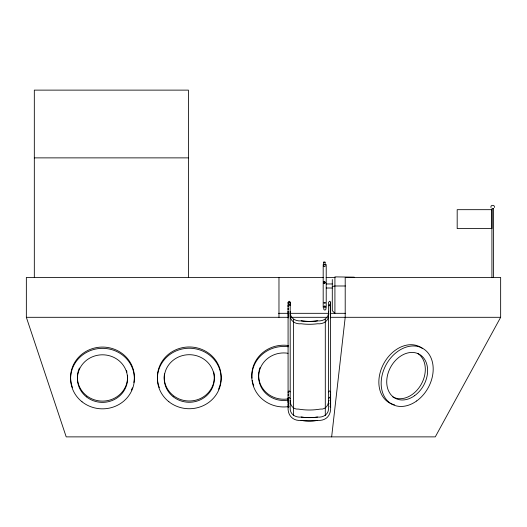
<?xml version="1.0" encoding="UTF-8"?>
<svg xmlns="http://www.w3.org/2000/svg" width="527" height="527" viewBox="0 0 527 527"><rect width="100%" height="100%" fill="white"/><g stroke="black" fill="none" stroke-linecap="round" stroke-linejoin="round"><path stroke-width="0.79" d="M328.525 311.292C329.204 317.682 323.598 321.556 317.511 320.864A60.677 60.572 0 0 1 301.253 320.871C295.173 321.542 289.521 317.695 290.206 311.292M330.541 302.011L330.653 407.588C330.897 415.579 326.121 420.908 317.689 420.414A61.89 61.626 0 0 1 301.069 420.414C292.92 421.126 287.65 415.368 288.078 407.588L288.078 302.327L289.145 301.207L290.206 302.327L290.206 407.509C289.521 413.912 295.173 417.759 301.253 417.081A60.533 60.282 0 0 0 317.511 417.081C323.598 417.773 329.204 413.899 328.525 407.509L328.525 302.327L329.586 301.207L330.653 302.327M328.525 314.415C329.197 320.772 323.473 324.428 317.511 323.762A61.343 60.486 0 0 1 301.253 323.769C295.298 324.415 289.534 320.791 290.206 314.415M328.525 400.415C328.835 405.158 325.462 409.795 320.205 409.097A62.258 60.335 0 0 1 298.552 409.097C293.302 409.782 289.89 405.177 290.206 400.408M330.324 403.807L330.653 400.487L330.198 400.21M331.648 436.876L345.205 317.307L345.205 277.452L500.65 277.452L500.65 317.307L435.282 436.876L66.204 436.876L26.35 317.307L26.35 277.452L323.644 277.452M494.445 207.486C495.235 204.555 490.123 204.555 490.914 207.486M330.324 314.869L330.653 311.378L330.198 311.082M330.324 317.906L330.653 314.494L330.198 314.204M325.614 306.991C327.629 311.167 322.083 311.062 324.098 307.01M288.078 398.537L289.145 397.424L290.206 398.537M328.525 398.537L329.586 397.424L330.653 398.537M288.078 305.653L289.145 304.56L290.173 305.541M288.078 391.897L289.145 390.843L290.206 391.897M328.525 391.897L329.586 390.843L330.653 391.897M323.591 262.169L325.106 262.189L325.106 266.398L324.329 266.682L323.591 266.379L323.591 262.169L325.106 262.189M330.119 306.905L330.653 306.424L330.146 306.74M330.119 310.126L330.653 309.652M330.119 396.245L330.653 395.79M288.579 305.014L288.078 305.337M330.146 303.433L330.653 303.111M330.198 309.665L330.653 309.369M288.579 308.275L288.078 308.598M330.198 312.821L330.653 312.537M288.579 394.453L288.078 394.763M330.146 392.951L330.653 392.641M330.198 398.867L330.653 398.583M491.922 277.452L491.922 208.659L493.437 208.659L493.437 277.452M288.48 308.315L288.078 308.354M288.48 311.503L288.078 311.543M288.48 397.582L288.078 397.628M288.473 311.371L288.078 311.378L288.407 314.882M288.473 314.487L288.078 314.494L288.407 317.919M288.473 400.487L288.078 400.487L288.407 403.814M288.078 309.435L288.473 309.441M288.078 405.645C289.204 405.401 289.204 407.839 288.078 407.588M288.078 312.597L288.473 312.603M288.078 398.649L288.473 398.649M288.078 401.554L288.789 400.441L288.078 399.321M330.653 399.321L329.942 400.441L330.653 401.554M330.653 402.635L330.034 403.603L330.653 404.571M330.653 405.586L330.014 406.587L330.653 407.588M332.293 286.51L334.915 285.99L345.389 285.99M493.41 208.659L493.061 208.666M288.078 306.259L288.48 306.306M288.078 402.476L288.921 403.524L288.078 404.571M288.078 309.501L288.48 309.54M288.078 395.639L288.48 395.678M34.321 157.876L188.409 157.876M326.101 277.452L335.119 277.452M326.22 283.961L332.293 283.961M326.22 288.012L332.293 288.012M288.078 302.327L290.206 302.327M330.653 305.653L328.525 305.653L329.586 304.56L330.613 305.541M278.566 313.321L288.789 313.321M290.041 313.321L328.855 313.321M330.198 313.321L345.389 313.321M26.35 317.307L288.789 317.307M291.24 317.307L327.221 317.307M330.488 317.307L500.65 317.307M330.653 394.763L330.146 394.453M330.653 397.628L330.119 397.167M288.078 392.641L288.579 392.951M330.653 308.598L330.146 308.275M330.653 311.543L330.119 311.075M288.078 306.418L288.579 306.74M330.653 305.337L330.146 305.014M330.653 308.354L330.119 307.873M288.078 303.111L288.579 303.433M354.256 277.169L334.915 276.879L334.915 313.321L332.293 310.699L332.293 279.514M326.22 307.399L326.22 264.58L323.183 264.58L323.183 307.399M325.297 319.303L325.297 415.513M293.453 319.296L293.453 415.513M290.1 302.011L290.1 305.344M278.974 277.452L278.974 317.307M188.409 277.452L188.409 90.124L34.321 90.124L34.321 277.452M317.689 420.414A62.146 62.146 0 0 1 301.069 420.414M317.511 417.081A60.783 60.783 0 0 1 301.253 417.081M317.511 320.871A60.783 60.783 0 0 1 301.253 320.871M324.276 303.229A0.758 0.461 0 0 1 324.151 302.498A0.758 0.461 0 0 1 325.343 302.61A0.758 0.461 0 0 1 324.849 303.282M324.902 282.32A0.758 0.751 0 0 1 324.869 283.388A0.758 0.751 0 0 1 323.795 283.355A0.758 0.751 0 0 1 323.828 282.294M323.986 282.176A0.758 0.751 0 0 1 324.751 282.195M132.369 387.865A31.883 30.25 0 0 1 131.407 390.052M72.542 387.734A31.883 30.25 0 0 1 99.636 347.194A31.883 30.25 0 0 1 133.898 382.516M127.448 375.204A25.065 23.781 0 0 1 98.582 400.816A25.065 23.781 0 0 1 79.412 368.024M126.533 370.613A25.065 23.781 0 0 1 126.941 372.128M159.332 387.628A31.883 30.25 0 0 1 190.181 346.983A31.883 30.25 0 0 1 218.54 389.229M213.731 372.022A25.065 23.781 0 0 1 190.28 400.981A25.065 23.781 0 0 1 164.45 373.906M253.764 385.856A31.883 30.25 0 0 1 252.262 380.501M251.946 378.149A31.883 30.25 0 0 1 288.427 345.534M288.374 398.814A25.065 23.781 0 0 1 258.882 372.134M259.007 371.37A25.065 23.781 0 0 1 260.035 367.602M288.796 406.574A31.883 30.25 0 0 1 251.82 376.891A31.883 30.25 0 0 1 288.427 346.792M288.374 400.079A25.065 23.781 0 0 1 258.638 376.891A25.065 23.781 0 0 1 288.005 353.281M394.473 404.749A31.883 23.978 -61.3 0 1 383.03 364.974A31.883 23.978 -61.3 0 1 422.364 348.393M417.608 353.373A25.065 18.847 -61.3 0 1 421.132 384.479A25.065 18.847 -61.3 0 1 392.826 396.936M491.948 209.674L457.186 209.674L457.186 228.593L491.948 228.593L491.948 209.674M324.276 306.839A0.758 0.461 0 0 0 325.436 306.457A0.758 0.461 0 0 0 324.316 306.042A0.758 0.461 0 0 0 324.276 306.839M323.953 282.887A0.758 0.751 0 0 0 325.106 282.268A0.758 0.751 0 0 0 323.986 281.583A0.758 0.751 0 0 0 323.953 282.887M82.041 401.798A31.883 30.25 0 0 0 133.898 383.775A31.883 30.25 0 0 0 91.514 350.185A31.883 30.25 0 0 0 82.041 401.798M86.408 396.838A25.065 23.781 0 0 0 127.178 382.668A25.065 23.781 0 0 0 93.859 356.259A25.065 23.781 0 0 0 86.408 396.838M168.831 401.693A31.883 30.25 0 0 0 220.688 383.669A31.883 30.25 0 0 0 178.304 350.08A31.883 30.25 0 0 0 168.831 401.693M173.199 396.732A25.065 23.781 0 0 0 213.969 382.562A25.065 23.781 0 0 0 180.649 356.153A25.065 23.781 0 0 0 173.199 396.732M416.686 400.948A31.883 23.978 -61.3 0 0 423.379 348.762A31.883 23.978 -61.3 0 0 381.449 378.906A31.883 23.978 -61.3 0 0 416.686 400.948M414.65 395.658A25.065 18.847 -61.3 0 0 419.914 354.631A25.065 18.847 -61.3 0 0 386.95 378.327A25.065 18.847 -61.3 0 0 414.65 395.658"/></g></svg>
